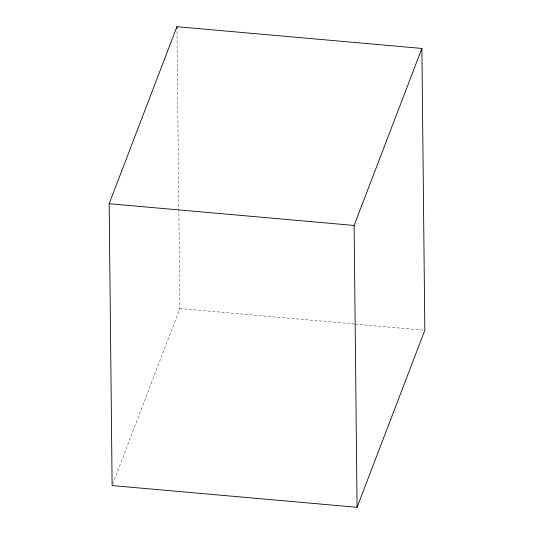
<?xml version="1.0" encoding="UTF-8"?>
<svg xmlns="http://www.w3.org/2000/svg" width="534" height="534" viewBox="0 0 534 534"><rect width="100%" height="100%" fill="white"/><g stroke="black" fill="none" stroke-linecap="round" stroke-linejoin="round"><path stroke-width="0.4" stroke-dasharray="2.67 2" d="M112.721 484.011L179.878 308.545L176.948 28.369M179.878 308.545L354.249 324.018M355.083 324.091L423.996 330.206"/><path stroke-width="0.8" d="M109.17 203.721L176.928 26.7L421.88 48.434L424.83 330.279L357.072 507.3L112.12 485.566L109.17 203.721L354.122 225.455L421.88 48.434M354.122 225.455L357.072 507.3M176.928 26.7L176.948 28.369"/></g></svg>
